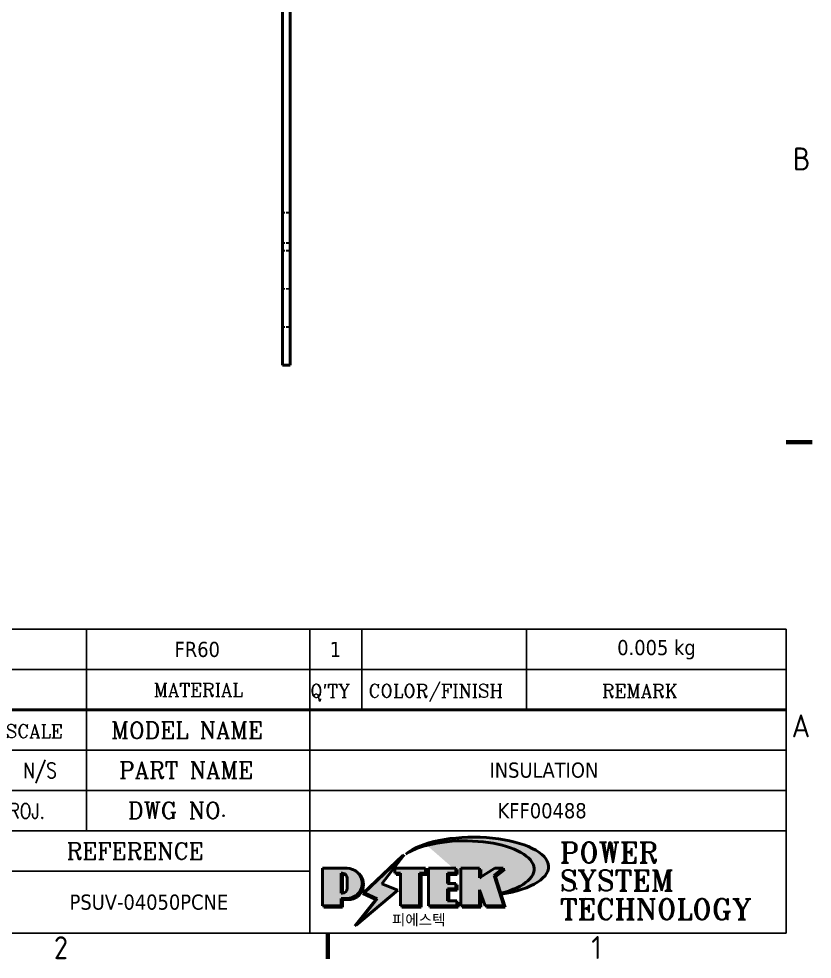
# Model space of a CAD drawing. Header units: millimetres. Extents: x 0 to 210, y 0 to 149.
# Drawn here: x 154.8 to 206.7, y 3.3 to 64.8 of the extents above; entities that cross this region are included whole.
import ezdxf
from ezdxf.enums import TextEntityAlignment as Align

# ---------------------------------------------------------------- set-up
doc = ezdxf.new("R2010")
doc.units = ezdxf.units.MM
doc.header["$LTSCALE"] = 0.5
doc.linetypes.add('DASHED', pattern=[0.2067, 0.1654, -0.0413])
doc.layers.get('0').update_dxf_attribs({"lineweight": 25})
for name, color, linetype, lineweight in [('가려진 것(ISO)', 5, 'DASHED', 35), ('가려진 좁은 것(ISO)', 5, 'DASHED', 25), ('가시적인 것(ISO)', 7, 'Continuous', 50), ('경계(ISO)', 7, 'Continuous', 70), ('제목(ISO)', 5, 'Continuous', 50), ('해치(ISO)', 1, 'Continuous', 18)]:
    doc.layers.add(name, color=color, linetype=linetype, lineweight=lineweight)
doc.styles.add('HAN_291', font='')
doc.styles.add('HAN_370', font='', dxfattribs={"width": 2})
doc.styles.add('ISO ProportionalPSTEK', font='isocp.shx')
doc.styles.add('RC_284', font='ROMANC.shx')
doc.styles.add('RC_287', font='ROMANC.shx')
doc.styles.add('RC_292', font='ROMANC.shx')
doc.styles.add('ROMANT_294', font='romant.shx')
doc.styles.add('텍스트 스타일333', font='ROMANC.shx', dxfattribs={"width": 0.800000011920929})
doc.styles.add('텍스트 스타일359', font='tahoma.ttf')
doc.styles.get('HAN_291').set_extended_font_data('GulimChe')
doc.styles.get('HAN_370').set_extended_font_data('GulimChe')

# ---------------------------------------------------------------- blocks, each defined once
blk = doc.blocks.new('경계 Default Border')
at = {"layer": '경계(ISO)'}
for p, q in [((410, 74.25000190734863), (413.4000015258789, 74.25000190734863)), ((350, 10), (350, 6.599999666213989))]:
    blk.add_line(p, q, dxfattribs=at)
at = {"layer": '경계(ISO)', "color": 1, "char_height": 3.00000011920929, "attachment_point": 7, "style": 'ISO ProportionalPSTEK'}
for s, insert in [('B', (410.878270202895, 109.8463944559917)), ('A', (410.7144008173592, 35.61784856929444)), ('2', (314.127739416884, 6.57139439638704)), ('1', (384.4860661041481, 6.59999988079071))]:
    blk.add_mtext(s, dxfattribs=dict(at, insert=insert))
blk = doc.blocks.new('제목 블록 PSTEK')
for color, points in [(252, [(317.2195697678507, 17.0593801673321), (322.0326348870767, 21.62682475217465), (322.2781991042243, 21.94392121864296), (317.0471853425802, 16.97985676345368), (318.7512090904202, 16.1899260703855), (316.0018030350395, 12.71868385740789), (316.3356552234328, 13.00206718743325), (318.9235935156908, 16.2694494742633)]), (5, [(321.6183518841322, 17.4193704504104), (319.5281351041078, 18.24969419629727), (322.4505835294948, 22.02344462252142), (317.2195697678507, 17.0593801673321), (318.9235935156908, 16.2694494742633), (316.1741874603099, 12.79820726128571)]), (1, [(324.4839107253602, 19.60711530335299), (325.2419748254881, 19.60711530335299), (325.2419748254881, 20.25857663940324), (321.2266040451076, 20.25857663940324), (321.2266040451076, 19.60711530335299), (321.9846681452406, 19.60711530335299), (321.9846681452406, 15.3430047401139), (324.4839107253602, 15.3430047401139)]), (252, [(324.6615819988275, 19.45905590879572), (325.4196460989604, 19.45905590879572), (325.4196460989604, 20.11051724484596), (325.2419748254881, 20.11051724484596), (325.2419748254881, 19.60711530335299), (324.4839107253602, 19.60711530335299), (324.4839107253602, 15.3430047401139), (322.1623394187076, 15.3430047401139), (322.1623394187076, 15.19494534555726), (324.6615819988275, 15.19494534555726)]), (1, [(329.2277337269622, 20.25857663940324), (325.65654113025, 20.25857663940324), (325.65654113025, 15.3430047401139), (329.3580259941756, 15.3430047401139), (329.3580259941756, 15.9944660761648), (328.1137701654877, 15.9944660761648), (328.1137701654877, 17.56360607323003), (329.2277337269622, 17.56360607323003), (329.2277337269622, 18.25543873810179), (328.1137701654877, 18.25543873810179), (328.1137701654877, 19.60711530335299), (329.2277337269622, 19.60711530335299)]), (252, [(328.2914414389548, 19.45905590879572), (329.4054050004294, 19.45905590879572), (329.4054050004294, 20.11051724484596), (329.2277337269622, 20.11051724484596), (329.2277337269622, 19.60711530335299), (328.1137701654877, 19.60711530335299), (328.1137701654877, 18.25543873810179), (328.2914414389548, 18.25543873810179)]), (1, [(332.3312149849806, 20.25857663940324), (329.8592894925411, 20.25857663940324), (329.8592894925411, 15.3430047401139), (332.3312149849806, 15.3430047401139), (332.3312149849806, 17.4318630164523), (333.0701931098801, 15.3430047401139), (335.4855464857051, 15.3430047401139), (334.2514536401189, 19.30614745124769), (335.4379594596742, 20.25857663940324), (334.3071782107978, 20.25857663940324), (332.3312149849806, 18.99741471888304)]), (252, [(332.5088862584528, 20.1105172448466), (332.3312149849806, 20.1105172448466), (332.3312149849806, 18.99741471888368), (332.5088862584528, 19.11081371413894)]), (252, [(335.6156307331414, 20.11051724484596), (335.2535118015555, 20.11051724484596), (334.2514536401189, 19.30614745124769), (335.4855464857051, 15.3430047401139), (333.1954852176545, 15.3430047401139), (333.2478643833523, 15.19494534555726), (335.6632177591723, 15.19494534555726), (334.4291249135862, 19.15808805669106)]), (252, [(321.9846681452406, 19.60711530335299), (321.4042753185749, 19.60711530335299), (321.4042753185749, 19.45905590879572), (321.9846681452406, 19.45905590879572)]), (252, [(328.2914414389548, 17.41554667867274), (329.4054050004294, 17.41554667867274), (329.4054050004294, 18.10737934354514), (329.2277337269622, 18.10737934354514), (329.2277337269622, 17.56360607323003), (328.1137701654877, 17.56360607323003), (328.1137701654877, 15.9944660761648), (328.2914414389548, 15.9944660761648)]), (252, [(332.5088862584528, 16.92964231796647), (332.3312149849806, 17.43186301645164), (332.3312149849806, 15.3430047401139), (330.0369607660135, 15.3430047401139), (330.0369607660135, 15.19494534555726), (332.5088862584528, 15.19494534555726)]), (252, [(329.5356972676428, 15.8464066816075), (329.3580259941756, 15.8464066816075), (329.3580259941756, 15.3430047401139), (325.8342124037171, 15.3430047401139), (325.8342124037171, 15.19494534555726), (329.5356972676428, 15.19494534555726)])]:
    blk.add_hatch(color=color).paths.add_polyline_path(points)
h = blk.add_hatch(color=1)
edge = h.paths.add_edge_path(flags=0)
edge.add_line((314.2242174273352, 19.60711530335299), (314.2242174273352, 17.00126995915134))
edge.add_line((314.2242174273352, 17.00126995915134), (314.3485873187598, 17.00126995915134))
edge.add_arc((314.3485873187598, 17.6527312952023), 0.6514613360509371, 270, 360)
edge.add_line((315.0000486548106, 17.6527312952023), (315.0000486548106, 18.95565396730211))
edge.add_arc((314.3485873187598, 18.95565396730212), 0.6514613360508712, 0, 90)
edge.add_line((314.3485873187598, 19.60711530335299), (314.2242174273352, 19.60711530335299))
edge = h.paths.add_edge_path()
edge.add_arc((314.9847713324306, 18.28938669179658), 1.969189947606664, 269.9999999999959, 450)
edge.add_line((314.9847713324306, 20.25857663940318), (311.7664314776902, 20.25857663940324))
edge.add_line((311.7664314776902, 20.25857663940324), (311.7664314776902, 15.3430047401139))
edge.add_line((311.7664314776902, 15.3430047401139), (314.2242174273352, 15.3430047401139))
edge.add_line((314.2242174273352, 15.3430047401139), (314.2242174273352, 16.32019674418991))
edge.add_line((314.2242174273352, 16.32019674418991), (314.9847713324307, 16.32019674418991))
h = blk.add_hatch(color=252)
edge = h.paths.add_edge_path()
edge.add_arc((314.9847713324309, 18.28938669179657), 1.969189947606666, 270, 406.8278729790604)
edge.add_arc((315.1624426058984, 18.1413272972396), 1.969189947606962, -90, 53.560984836317004, ccw=False)
edge.add_line((315.1624426058984, 16.17213734963263), (314.4018887008024, 16.17213734963263))
edge.add_line((314.4018887008024, 16.17213734963263), (314.4018887008024, 15.19494534555726))
edge.add_line((314.4018887008024, 15.19494534555726), (311.9441027511573, 15.19494534555726))
edge.add_line((311.9441027511573, 15.19494534555726), (311.9441027511573, 15.3430047401139))
edge.add_line((311.9441027511573, 15.3430047401139), (314.2242174273352, 15.3430047401139))
edge.add_line((314.2242174273352, 15.3430047401139), (314.2242174273352, 16.32019674418991))
edge.add_line((314.2242174273352, 16.32019674418991), (314.9847713324309, 16.32019674418991))
h = blk.add_hatch(color=252)
edge = h.paths.add_edge_path()
edge.add_line((314.4018887008024, 19.45905590879572), (314.5262585922315, 19.45905590879572))
edge.add_arc((314.5262585922314, 18.80759457274939), 0.6514613360463194, 60.4189348879147, 90.00000000000318, ccw=False)
edge.add_arc((314.3485873187602, 18.95565396730057), 0.6514613360524251, 39.96992292766206, 90.00000000009999)
edge.add_line((314.3485873187591, 19.60711530335307), (314.2242174273352, 19.60711530335298))
edge.add_line((314.2242174273352, 19.60711530335299), (314.2242174273352, 17.00126995915134))
edge.add_line((314.2242174273352, 17.00126995915134), (314.3485873187591, 17.00126995915134))
edge.add_arc((314.3485873187568, 17.652731295233), 0.6514613360816299, 270.0000000002, 274.6930825552478)
edge.add_line((314.4018887008024, 17.0034541317032), (314.4018887008024, 19.45905590879572))
at = {"layer": '해치(ISO)'}
h = blk.add_hatch(color=140, dxfattribs=at)
edge = h.paths.add_edge_path()
edge.add_ellipse((330.3660919371412, 20.15576403068321), major_axis=(9.100907360794343, 0), ratio=0.4069904968023172, start_angle=301.3098473703837, end_angle=507.7436900681698)
edge.add_ellipse((331.5340919371412, 20.4634168429492), major_axis=(-9.82350664112931, 0), ratio=0.3942600559756514, start_angle=111.51207141178469, end_angle=334.47025347086895, ccw=False)
edge.add_line((335.1363447531188, 16.8601935978785), (335.0955236905705, 16.99119398620872))
at = {"color": 180}
for p, q in [((182.475792979055, 11.79100474011392), (182.4757929790549, 51.56524660363496)), ((182.4757929790549, 51.56524660363496), (372.4757929537551, 51.56524660363496)), ((189.2651435055721, 51.56524660363496), (189.2651435055722, 41.00524660363494)), ((215.2152739891528, 41.00524660363494), (215.2152739891528, 51.56524660363496)), ((280.8758854511282, 51.56524660363496), (280.8758854511282, 41.00524660363494)), ((310.0881549537552, 51.56524660363496), (310.0881549537553, 41.00524660363494)), ((316.9044520275131, 51.56524660363496), (316.9044520275127, 41.00524660363494)), ((338.4566026226726, 51.56524660363496), (338.4566026226727, 41.00524660363494)), ((372.4757929537551, 51.56524660363496), (372.4757929537551, 11.79100474011389)), ((182.475792979055, 46.2852466036349), (372.4757929537551, 46.28524660363492)), ((182.475792979055, 41.00524660363493), (206.451475290024, 41.00524660363493)), ((222.9401812389276, 11.79100474011392), (222.9401812389276, 41.00524660363494)), ((239.4288871878316, 11.79100474011392), (239.4288871878316, 41.00524660363494)), ((255.9175931367356, 11.79100474011392), (255.9175931367356, 41.00524660363494)), ((268.6918866058747, 41.00524660363494), (268.6918866058747, 30.44524660363498)), ((280.8758854511282, 41.00524660363494), (280.8758854511282, 25.16524660363502)), ((310.088154953755, 41.00524660363494), (310.088154953755, 11.79100474011392)), ((182.475792979055, 35.72524660363497), (206.451475290024, 35.72524660363497)), ((198.8621818849491, 12.02524660363491), (198.8621818849491, 35.72524660363497)), ((206.451475290024, 35.72524660363497), (372.4757929537551, 35.72524660363497)), ((182.475792979055, 31.77524660363492), (206.451475290024, 31.77524660363492)), ((255.917593136736, 30.44524660363498), (372.4757929537552, 30.44524660363501)), ((182.475792979055, 27.82524660363487), (206.451475290024, 27.82524660363487)), ((255.9175931367359, 25.16524660363502), (372.4757929537552, 25.165246603635)), ((268.6918866058744, 25.16524660363502), (268.6918866058744, 11.79100474011392)), ((182.475792979055, 23.87524660363505), (206.451475290024, 23.87524660363505)), ((182.475792979055, 19.92524660363478), (206.451475290024, 19.92524660363478)), ((255.9175931367359, 19.88524660363481), (310.0881549537553, 19.88524660363481)), ((206.451475290024, 16.74100474011396), (255.9175931367359, 16.74100474011396)), ((182.475792979055, 15.97524660363496), (206.451475290024, 15.97524660363496)), ((182.475792979055, 11.79100474011392), (372.4757929537551, 11.79100474011389))]:
    blk.add_line(p, q, dxfattribs=at)
at = {"color": 7, "linetype": 'Continuous', "lineweight": 25}
blk.add_line((182.4771903250938, 46.27967054998719), (231.7273669611342, 46.27967054998717), dxfattribs=at)
at = {"color": 7, "lineweight": 50}
for p, q in [((206.4514752900237, 11.79100474011392), (206.4514752900237, 41.00524660363494)), ((206.451475290024, 41.00524660363494), (372.4757929537551, 41.00524660363496))]:
    blk.add_line(p, q, dxfattribs=at)
at = {"color": 7}
for p, q in [((322.2781991042243, 21.94392121864296), (317.0471853425802, 16.97985676345368)), ((322.4505835294948, 22.02344462252142), (317.2195697678507, 17.0593801673321)), ((317.2195697678507, 17.0593801673321), (322.0326348870767, 21.62682475217465)), ((319.5281351041078, 18.24969419629727), (322.4505835294948, 22.02344462252142)), ((322.0326348870767, 21.62682475217465), (322.2781991042243, 21.94392121864296)), ((311.7664314776902, 20.25900474011391), (311.7664314776902, 15.34300474011391)), ((314.9847713324309, 20.25857663940324), (311.7664314776902, 20.25857663940324)), ((314.9847713324309, 20.25857663940324), (311.7664314776902, 20.25857663940324)), ((311.7664314776902, 20.25857663940324), (311.7664314776902, 15.3430047401139)), ((325.2419748254881, 20.25857663940324), (321.2266040451076, 20.25857663940324)), ((321.2266040451076, 20.25857663940324), (321.2266040451076, 19.60711530335299)), ((325.2419748254881, 20.25857663940324), (321.2266040451076, 20.25857663940324)), ((321.2266040451076, 20.25857663940324), (321.2266040451076, 19.60711530335299)), ((325.2419748254881, 19.60711530335299), (325.2419748254881, 20.25857663940324)), ((325.2419748254881, 19.60711530335299), (325.2419748254881, 20.25857663940324)), ((325.4196460989604, 20.11051724484596), (325.2419748254881, 20.11051724484596)), ((325.2419748254881, 20.11051724484596), (325.2419748254881, 19.60711530335299)), ((325.4196460989604, 19.45905590879572), (325.4196460989604, 20.11051724484596)), ((329.2277337269622, 20.25857663940324), (325.65654113025, 20.25857663940324)), ((325.65654113025, 20.25857663940324), (325.65654113025, 15.3430047401139)), ((325.65654113025, 20.25857663940324), (325.65654113025, 15.3430047401139)), ((329.2277337269622, 20.25857663940324), (325.65654113025, 20.25857663940324)), ((329.2277337269622, 19.60711530335299), (329.2277337269622, 20.25857663940324)), ((329.2277337269622, 19.60711530335299), (329.2277337269622, 20.25857663940324)), ((329.4054050004294, 20.11051724484596), (329.2277337269622, 20.11051724484596)), ((329.2277337269622, 20.11051724484596), (329.2277337269622, 19.60711530335299)), ((329.4054050004294, 19.45905590879572), (329.4054050004294, 20.11051724484596)), ((332.3312149849806, 20.25857663940324), (329.8592894925411, 20.25857663940324)), ((329.8592894925411, 20.25857663940324), (329.8592894925411, 15.3430047401139)), ((329.8592894925411, 20.25857663940324), (329.8592894925411, 15.3430047401139)), ((332.3312149849806, 20.25857663940324), (329.8592894925411, 20.25857663940324)), ((334.3071782107978, 20.25857663940324), (332.3312149849806, 18.99741471888304)), ((332.3312149849806, 18.99741471888304), (332.3312149849806, 20.25857663940324)), ((334.3071782107978, 20.25857663940324), (332.3312149849806, 18.99741471888304)), ((332.3312149849806, 18.99741471888304), (332.3312149849806, 20.25857663940324)), ((332.5088862584528, 20.1105172448466), (332.3312149849806, 20.1105172448466)), ((332.3312149849806, 20.1105172448466), (332.3312149849806, 18.99741471888368)), ((332.5088862584528, 19.11081371413894), (332.5088862584528, 20.1105172448466)), ((334.2514536401189, 19.30614745124769), (335.4379594596742, 20.25857663940324)), ((334.2514536401189, 19.30614745124769), (335.4379594596742, 20.25857663940324)), ((335.2535118015555, 20.11051724484596), (334.2514536401189, 19.30614745124769)), ((335.4379594596742, 20.25857663940324), (334.3071782107978, 20.25857663940324)), ((335.4379594596742, 20.25857663940324), (334.3071782107978, 20.25857663940324)), ((334.4291249135862, 19.15808805669104), (335.6156307331414, 20.11051724484596)), ((335.6156307331414, 20.11051724484596), (335.2535118015555, 20.11051724484596)), ((314.2242174273352, 17.00126995915134), (314.2242174273352, 19.60711530335299)), ((314.2242174273352, 19.60711530335299), (314.3485873187591, 19.60711530335299)), ((314.3485873187591, 19.60711530335299), (314.2242174273352, 19.60711530335299)), ((314.2242174273352, 19.60711530335299), (314.2242174273352, 17.00126995915134)), ((314.2242174273352, 17.00126995915134), (314.2242174273352, 19.60711530335299)), ((314.2242174273352, 19.60711530335299), (314.3485873187591, 19.60711530335299)), ((314.4018887008024, 19.45905590879572), (314.5262585922314, 19.45905590879572)), ((314.4018887008024, 17.0034541317032), (314.4018887008024, 19.45905590879572)), ((315.0000486548106, 18.95565396730275), (315.0000486548106, 17.65273129520161)), ((315.0000486548106, 18.95565396730275), (315.0000486548106, 17.65273129520161)), ((321.2266040451076, 19.60711530335299), (321.9846681452406, 19.60711530335299)), ((321.2266040451076, 19.60711530335299), (321.9846681452406, 19.60711530335299)), ((321.4042753185749, 19.60711530335299), (321.4042753185749, 19.45905590879572)), ((321.9846681452406, 19.60711530335299), (321.4042753185749, 19.60711530335299)), ((321.4042753185749, 19.45905590879572), (321.9846681452406, 19.45905590879572)), ((321.9846681452406, 19.60711530335299), (321.9846681452406, 15.3430047401139)), ((321.9846681452406, 19.45905590879572), (321.9846681452406, 19.60711530335299)), ((321.9846681452406, 19.60711530335299), (321.9846681452406, 15.3430047401139)), ((324.4839107253602, 19.60711530335299), (325.2419748254881, 19.60711530335299)), ((324.4839107253602, 15.3430047401139), (324.4839107253602, 19.60711530335299)), ((325.2419748254881, 19.60711530335299), (324.4839107253602, 19.60711530335299)), ((324.4839107253602, 19.60711530335299), (324.4839107253602, 15.3430047401139)), ((324.4839107253602, 19.60711530335299), (325.2419748254881, 19.60711530335299)), ((324.4839107253602, 15.3430047401139), (324.4839107253602, 19.60711530335299)), ((324.6615819988275, 19.45905590879572), (325.4196460989604, 19.45905590879572)), ((324.6615819988275, 15.19494534555726), (324.6615819988275, 19.45905590879572)), ((328.1137701654877, 18.25543873810179), (328.1137701654877, 19.60711530335299)), ((328.1137701654877, 19.60711530335299), (329.2277337269622, 19.60711530335299)), ((329.2277337269622, 19.60711530335299), (328.1137701654877, 19.60711530335299)), ((328.1137701654877, 19.60711530335299), (328.1137701654877, 18.25543873810179)), ((328.1137701654877, 18.25543873810179), (328.1137701654877, 19.60711530335299)), ((328.1137701654877, 19.60711530335299), (329.2277337269622, 19.60711530335299)), ((328.2914414389548, 18.25543873810179), (328.2914414389548, 19.45905590879572)), ((328.2914414389548, 19.45905590879572), (329.4054050004294, 19.45905590879572)), ((332.3312149849806, 18.99741471888368), (332.5088862584528, 19.11081371413894)), ((335.4855464857051, 15.3430047401139), (334.2514536401189, 19.30614745124769)), ((334.2514536401189, 19.30614745124769), (335.4855464857051, 15.3430047401139)), ((335.4855464857051, 15.3430047401139), (334.2514536401189, 19.30614745124769)), ((335.6632177591723, 15.19494534555726), (334.4291249135862, 19.15808805669104)), ((316.1741874603099, 12.79820726128571), (321.6183518841322, 17.4193704504104)), ((321.6183518841322, 17.4193704504104), (319.5281351041078, 18.24969419629727)), ((329.2277337269622, 18.25543873810179), (328.1137701654877, 18.25543873810179)), ((328.1137701654877, 18.25543873810179), (328.2914414389548, 18.25543873810179)), ((329.2277337269622, 18.25543873810179), (328.1137701654877, 18.25543873810179)), ((328.1137701654877, 17.56360607323003), (329.2277337269622, 17.56360607323003)), ((328.1137701654877, 15.9944660761648), (328.1137701654877, 17.56360607323003)), ((329.2277337269622, 17.56360607323003), (328.1137701654877, 17.56360607323003)), ((328.1137701654877, 17.56360607323003), (328.1137701654877, 15.9944660761648)), ((328.1137701654877, 17.56360607323003), (329.2277337269622, 17.56360607323003)), ((328.1137701654877, 15.9944660761648), (328.1137701654877, 17.56360607323003)), ((328.2914414389548, 15.9944660761648), (328.2914414389548, 17.41554667867274)), ((328.2914414389548, 17.41554667867274), (329.4054050004294, 17.41554667867274)), ((329.2277337269622, 17.56360607323003), (329.2277337269622, 18.25543873810179)), ((329.2277337269622, 17.56360607323003), (329.2277337269622, 18.25543873810179)), ((329.4054050004294, 18.10737934354514), (329.2277337269622, 18.10737934354514)), ((329.2277337269622, 18.10737934354514), (329.2277337269622, 17.56360607323003)), ((329.4054050004294, 17.41554667867274), (329.4054050004294, 18.10737934354514)), ((332.3312149849806, 17.4318630164523), (333.0701931098801, 15.3430047401139)), ((332.3312149849806, 15.3430047401139), (332.3312149849806, 17.4318630164523)), ((332.5088862584528, 16.92964231796647), (332.3312149849806, 17.43186301645164)), ((332.3312149849806, 17.43186301645164), (332.3312149849806, 15.3430047401139)), ((332.3312149849806, 17.4318630164523), (333.0701931098801, 15.3430047401139)), ((332.3312149849806, 15.3430047401139), (332.3312149849806, 17.4318630164523)), ((345.0447381189468, 17.50375595811051), (344.9867755289346, 17.689895936919)), ((314.3485873187591, 17.00126995915134), (314.2242174273352, 17.00126995915134)), ((314.2242174273352, 17.00126995915134), (314.3485873187591, 17.00126995915134)), ((314.3485873187591, 17.00126995915134), (314.2242174273352, 17.00126995915134)), ((314.2242174273352, 16.32019674418991), (314.9847713324309, 16.32019674418991)), ((314.2242174273352, 15.3430047401139), (314.2242174273352, 16.32019674418991)), ((314.9847713324309, 16.32019674418991), (314.2242174273352, 16.32019674418991)), ((314.2242174273352, 16.32019674418991), (314.2242174273352, 15.3430047401139)), ((314.2242174273352, 16.32019674418991), (314.9847713324309, 16.32019674418991)), ((314.2242174273352, 15.3430047401139), (314.2242174273352, 16.32019674418991)), ((314.4018887008024, 16.17213734963263), (315.162442605898, 16.17213734963263)), ((314.4018887008024, 15.19494534555726), (314.4018887008024, 16.17213734963263)), ((318.7512090904202, 16.1899260703855), (316.0018030350395, 12.71868385740789)), ((318.9235935156908, 16.2694494742633), (316.1741874603099, 12.79820726128571)), ((316.3356552234328, 13.00206718743325), (318.9235935156908, 16.2694494742633)), ((317.0471853425802, 16.97985676345368), (318.7512090904202, 16.1899260703855)), ((318.9235935156908, 16.2694494742633), (317.2195697678507, 17.0593801673321)), ((317.2195697678507, 17.0593801673321), (318.9235935156908, 16.2694494742633)), ((332.5088862584528, 15.19494534555726), (332.5088862584528, 16.92964231796647)), ((311.7664314776902, 15.3430047401139), (314.2242174273352, 15.3430047401139)), ((311.7664314776902, 15.3430047401139), (314.2242174273352, 15.3430047401139)), ((314.2242174273352, 15.3430047401139), (311.9441027511573, 15.3430047401139)), ((311.9441027511573, 15.3430047401139), (311.9441027511573, 15.19494534555726)), ((311.9441027511573, 15.19494534555726), (314.4018887008024, 15.19494534555726)), ((321.9846681452406, 15.3430047401139), (324.4839107253602, 15.3430047401139)), ((321.9846681452406, 15.3430047401139), (324.4839107253602, 15.3430047401139)), ((324.4839107253602, 15.3430047401139), (322.1623394187076, 15.3430047401139)), ((322.1623394187076, 15.3430047401139), (322.1623394187076, 15.19494534555726)), ((322.1623394187076, 15.19494534555726), (324.6615819988275, 15.19494534555726)), ((325.65654113025, 15.3430047401139), (329.3580259941756, 15.3430047401139)), ((325.65654113025, 15.3430047401139), (329.3580259941756, 15.3430047401139)), ((329.3580259941756, 15.3430047401139), (325.8342124037171, 15.3430047401139)), ((325.8342124037171, 15.3430047401139), (325.8342124037171, 15.19494534555726)), ((325.8342124037171, 15.19494534555726), (329.5356972676428, 15.19494534555726)), ((329.3580259941756, 15.9944660761648), (328.1137701654877, 15.9944660761648)), ((328.1137701654877, 15.9944660761648), (328.2914414389548, 15.9944660761648)), ((329.3580259941756, 15.9944660761648), (328.1137701654877, 15.9944660761648)), ((329.3580259941756, 15.3430047401139), (329.3580259941756, 15.9944660761648)), ((329.3580259941756, 15.3430047401139), (329.3580259941756, 15.9944660761648)), ((329.5356972676428, 15.8464066816075), (329.3580259941756, 15.8464066816075)), ((329.3580259941756, 15.8464066816075), (329.3580259941756, 15.3430047401139)), ((329.5356972676428, 15.19494534555726), (329.5356972676428, 15.8464066816075)), ((329.8592894925411, 15.3430047401139), (332.3312149849806, 15.3430047401139)), ((329.8592894925411, 15.3430047401139), (332.3312149849806, 15.3430047401139)), ((332.3312149849806, 15.3430047401139), (330.0369607660135, 15.3430047401139)), ((330.0369607660135, 15.3430047401139), (330.0369607660135, 15.19494534555726)), ((330.0369607660135, 15.19494534555726), (332.5088862584528, 15.19494534555726)), ((333.0701931098801, 15.3430047401139), (335.4855464857051, 15.3430047401139)), ((333.0701931098801, 15.3430047401139), (335.4855464857051, 15.3430047401139)), ((335.4855464857051, 15.3430047401139), (333.1954852176545, 15.3430047401139)), ((333.1954852176545, 15.3430047401139), (333.2478643833523, 15.19494534555726)), ((333.2478643833523, 15.19494534555726), (335.6632177591723, 15.19494534555726)), ((316.0018030350395, 12.71868385740789), (316.3356552234328, 13.00206718743325))]:
    blk.add_line(p, q, dxfattribs=at)
at = {"color": 5}
for p, q in [((322.4505835294948, 22.02344462252142), (317.2195697678507, 17.0593801673321)), ((319.5281351041078, 18.24969419629727), (322.4505835294948, 22.02344462252142)), ((316.1741874603099, 12.79820726128571), (321.6183518841322, 17.4193704504104)), ((321.6183518841322, 17.4193704504104), (319.5281351041078, 18.24969419629727)), ((318.9235935156908, 16.2694494742633), (316.1741874603099, 12.79820726128571)), ((317.2195697678507, 17.0593801673321), (318.9235935156908, 16.2694494742633))]:
    blk.add_line(p, q, dxfattribs=at)
at = {"color": 1}
for p, q in [((314.9847713324309, 20.25857663940324), (311.7664314776902, 20.25857663940324)), ((311.7664314776902, 20.25857663940324), (311.7664314776902, 15.3430047401139)), ((325.2419748254881, 20.25857663940324), (321.2266040451076, 20.25857663940324)), ((321.2266040451076, 20.25857663940324), (321.2266040451076, 19.60711530335299)), ((325.2419748254881, 19.60711530335299), (325.2419748254881, 20.25857663940324)), ((329.2277337269622, 20.25857663940324), (325.65654113025, 20.25857663940324)), ((325.65654113025, 20.25857663940324), (325.65654113025, 15.3430047401139)), ((329.2277337269622, 19.60711530335299), (329.2277337269622, 20.25857663940324)), ((332.3312149849806, 20.25857663940324), (329.8592894925411, 20.25857663940324)), ((329.8592894925411, 20.25857663940324), (329.8592894925411, 15.3430047401139)), ((334.3071782107978, 20.25857663940324), (332.3312149849806, 18.99741471888304)), ((332.3312149849806, 18.99741471888304), (332.3312149849806, 20.25857663940324)), ((334.2514536401189, 19.30614745124769), (335.4379594596742, 20.25857663940324)), ((335.4379594596742, 20.25857663940324), (334.3071782107978, 20.25857663940324)), ((314.2242174273352, 17.00126995915134), (314.2242174273352, 19.60711530335299)), ((314.2242174273352, 19.60711530335299), (314.3485873187591, 19.60711530335299)), ((315.0000486548106, 18.95565396730275), (315.0000486548106, 17.65273129520161)), ((321.2266040451076, 19.60711530335299), (321.9846681452406, 19.60711530335299)), ((321.9846681452406, 19.60711530335299), (321.9846681452406, 15.3430047401139)), ((324.4839107253602, 19.60711530335299), (325.2419748254881, 19.60711530335299)), ((324.4839107253602, 15.3430047401139), (324.4839107253602, 19.60711530335299)), ((328.1137701654877, 18.25543873810179), (328.1137701654877, 19.60711530335299)), ((328.1137701654877, 19.60711530335299), (329.2277337269622, 19.60711530335299)), ((335.4855464857051, 15.3430047401139), (334.2514536401189, 19.30614745124769)), ((329.2277337269622, 18.25543873810179), (328.1137701654877, 18.25543873810179)), ((328.1137701654877, 17.56360607323003), (329.2277337269622, 17.56360607323003)), ((328.1137701654877, 15.9944660761648), (328.1137701654877, 17.56360607323003)), ((329.2277337269622, 17.56360607323003), (329.2277337269622, 18.25543873810179)), ((332.3312149849806, 17.4318630164523), (333.0701931098801, 15.3430047401139)), ((332.3312149849806, 15.3430047401139), (332.3312149849806, 17.4318630164523)), ((314.3485873187591, 17.00126995915134), (314.2242174273352, 17.00126995915134)), ((314.2242174273352, 16.32019674418991), (314.9847713324309, 16.32019674418991)), ((314.2242174273352, 15.3430047401139), (314.2242174273352, 16.32019674418991)), ((311.7664314776902, 15.3430047401139), (314.2242174273352, 15.3430047401139)), ((321.9846681452406, 15.3430047401139), (324.4839107253602, 15.3430047401139)), ((325.65654113025, 15.3430047401139), (329.3580259941756, 15.3430047401139)), ((329.3580259941756, 15.9944660761648), (328.1137701654877, 15.9944660761648)), ((329.3580259941756, 15.3430047401139), (329.3580259941756, 15.9944660761648)), ((329.8592894925411, 15.3430047401139), (332.3312149849806, 15.3430047401139)), ((333.0701931098801, 15.3430047401139), (335.4855464857051, 15.3430047401139))]:
    blk.add_line(p, q, dxfattribs=at)
at = {"color": 7}
for centre, radius, start, end in [((314.9847713324309, 18.28938669179658), 1.969189947606665, 270, 90), ((314.9847713324309, 18.28938669179658), 1.969189947606665, 270, 90), ((314.9847713324307, 18.2893866917965), 1.969189947606594, 270, 46.82787297909833), ((315.1624426058984, 18.1413272972396), 1.969189947606961, 270, 53.56098483636067), ((314.3485873187598, 18.95565396730211), 0.6514613360508712, 0, 90), ((314.3485873187602, 18.95565396730057), 0.6514613360524251, 39.96992292766117, 90), ((314.3485873187598, 18.95565396730212), 0.6514613360508712, 0, 90), ((314.5262585922314, 18.80759457274939), 0.6514613360463193, 60.41893488791137, 90), ((314.3485873187597, 17.65273129520228), 0.6514613360509381, 270, 0), ((314.3485873187598, 17.6527312952023), 0.6514613360509381, 270, 0), ((314.3485873187568, 17.652731295233), 0.6514613360816299, 270, 274.6930825552478)]:
    blk.add_arc(centre, radius, start, end, dxfattribs=at)
at = {"color": 1}
for centre, radius, start, end in [((314.9847713324309, 18.28938669179657), 1.969189947606665, 270, 90), ((314.3485873187598, 18.95565396730211), 0.6514613360508712, 0, 90), ((314.3485873187598, 17.6527312952023), 0.6514613360509381, 270, 0)]:
    blk.add_arc(centre, radius, start, end, dxfattribs=at)
at = {"layer": '제목(ISO)'}
for p, q in [((322.2781991042243, 21.94392121864296), (317.0471853425802, 16.97985676345368)), ((322.4505835294948, 22.02344462252142), (317.2195697678507, 17.0593801673321)), ((317.2195697678507, 17.0593801673321), (322.0326348870767, 21.62682475217465)), ((319.5281351041078, 18.24969419629727), (322.4505835294948, 22.02344462252142)), ((322.0326348870767, 21.62682475217465), (322.2781991042243, 21.94392121864296)), ((314.9847713324306, 20.25857663940324), (311.7664314776902, 20.25857663940324)), ((311.7664314776902, 20.25857663940324), (311.7664314776902, 15.3430047401139)), ((325.2419748254881, 20.25857663940324), (321.2266040451076, 20.25857663940324)), ((321.2266040451076, 20.25857663940324), (321.2266040451076, 19.60711530335299)), ((325.2419748254881, 19.60711530335299), (325.2419748254881, 20.25857663940324)), ((325.4196460989604, 20.11051724484596), (325.2419748254881, 20.11051724484596)), ((325.2419748254881, 20.11051724484596), (325.2419748254881, 19.60711530335299)), ((325.4196460989604, 19.45905590879572), (325.4196460989604, 20.11051724484596)), ((329.2277337269622, 20.25857663940324), (325.65654113025, 20.25857663940324)), ((325.65654113025, 20.25857663940324), (325.65654113025, 15.3430047401139)), ((329.2277337269622, 19.60711530335299), (329.2277337269622, 20.25857663940324)), ((329.4054050004294, 20.11051724484596), (329.2277337269622, 20.11051724484596)), ((329.2277337269622, 20.11051724484596), (329.2277337269622, 19.60711530335299)), ((329.4054050004294, 19.45905590879572), (329.4054050004294, 20.11051724484596)), ((332.3312149849806, 20.25857663940324), (329.8592894925411, 20.25857663940324)), ((329.8592894925411, 20.25857663940324), (329.8592894925411, 15.3430047401139)), ((334.3071782107978, 20.25857663940324), (332.3312149849806, 18.99741471888304)), ((332.3312149849806, 18.99741471888304), (332.3312149849806, 20.25857663940324)), ((332.5088862584528, 20.1105172448466), (332.3312149849806, 20.1105172448466)), ((332.3312149849806, 20.1105172448466), (332.3312149849806, 18.99741471888368)), ((332.5088862584528, 19.11081371413894), (332.5088862584528, 20.1105172448466)), ((334.2514536401189, 19.30614745124769), (335.4379594596742, 20.25857663940324)), ((335.2535118015555, 20.11051724484596), (334.2514536401189, 19.30614745124769)), ((335.4379594596742, 20.25857663940324), (334.3071782107978, 20.25857663940324)), ((334.4291249135862, 19.15808805669106), (335.6156307331414, 20.11051724484596)), ((335.6156307331414, 20.11051724484596), (335.2535118015555, 20.11051724484596)), ((314.2242174273352, 17.00126995915134), (314.2242174273352, 19.60711530335299)), ((314.2242174273352, 19.60711530335299), (314.3485873187598, 19.60711530335299)), ((314.3485873187591, 19.60711530335299), (314.2242174273352, 19.60711530335299)), ((314.2242174273352, 19.60711530335299), (314.2242174273352, 17.00126995915134)), ((314.4018887008024, 19.45905590879572), (314.5262585922314, 19.45905590879572)), ((314.4018887008024, 17.0034541317032), (314.4018887008024, 19.45905590879572)), ((315.0000486548106, 18.95565396730211), (315.0000486548106, 17.6527312952023)), ((321.2266040451076, 19.60711530335299), (321.9846681452406, 19.60711530335299)), ((321.9846681452406, 19.60711530335299), (321.4042753185749, 19.60711530335299)), ((321.4042753185749, 19.60711530335299), (321.4042753185749, 19.45905590879572)), ((321.4042753185749, 19.45905590879572), (321.9846681452406, 19.45905590879572)), ((321.9846681452406, 19.60711530335299), (321.9846681452406, 15.3430047401139)), ((321.9846681452406, 19.45905590879572), (321.9846681452406, 19.60711530335299)), ((324.4839107253602, 19.60711530335299), (325.2419748254881, 19.60711530335299)), ((324.4839107253602, 15.3430047401139), (324.4839107253602, 19.60711530335299)), ((325.2419748254881, 19.60711530335299), (324.4839107253602, 19.60711530335299)), ((324.4839107253602, 19.60711530335299), (324.4839107253602, 15.3430047401139)), ((324.6615819988275, 19.45905590879572), (325.4196460989604, 19.45905590879572)), ((324.6615819988275, 15.19494534555726), (324.6615819988275, 19.45905590879572)), ((328.1137701654877, 18.25543873810179), (328.1137701654877, 19.60711530335299)), ((328.1137701654877, 19.60711530335299), (329.2277337269622, 19.60711530335299)), ((329.2277337269622, 19.60711530335299), (328.1137701654877, 19.60711530335299)), ((328.1137701654877, 19.60711530335299), (328.1137701654877, 18.25543873810179)), ((328.2914414389548, 19.45905590879572), (329.4054050004294, 19.45905590879572)), ((328.2914414389548, 18.25543873810179), (328.2914414389548, 19.45905590879572)), ((332.3312149849806, 18.99741471888368), (332.5088862584528, 19.11081371413894)), ((335.4855464857051, 15.3430047401139), (334.2514536401189, 19.30614745124769)), ((334.2514536401189, 19.30614745124769), (335.4855464857051, 15.3430047401139)), ((335.6632177591723, 15.19494534555726), (334.4291249135862, 19.15808805669106)), ((316.1741874603099, 12.79820726128571), (321.6183518841322, 17.4193704504104)), ((321.6183518841322, 17.4193704504104), (319.5281351041078, 18.24969419629727)), ((329.2277337269622, 18.25543873810179), (328.1137701654877, 18.25543873810179)), ((328.1137701654877, 18.25543873810179), (328.2914414389548, 18.25543873810179)), ((328.1137701654877, 15.9944660761648), (328.1137701654877, 17.56360607323003)), ((328.1137701654877, 17.56360607323003), (329.2277337269622, 17.56360607323003)), ((329.2277337269622, 17.56360607323003), (328.1137701654877, 17.56360607323003)), ((328.1137701654877, 17.56360607323003), (328.1137701654877, 15.9944660761648)), ((328.2914414389548, 17.41554667867274), (329.4054050004294, 17.41554667867274)), ((328.2914414389548, 15.9944660761648), (328.2914414389548, 17.41554667867274)), ((329.2277337269622, 17.56360607323003), (329.2277337269622, 18.25543873810179)), ((329.4054050004294, 18.10737934354514), (329.2277337269622, 18.10737934354514)), ((329.2277337269622, 18.10737934354514), (329.2277337269622, 17.56360607323003)), ((329.4054050004294, 17.41554667867274), (329.4054050004294, 18.10737934354514)), ((332.3312149849806, 15.3430047401139), (332.3312149849806, 17.4318630164523)), ((332.3312149849806, 17.4318630164523), (333.0701931098801, 15.3430047401139)), ((332.5088862584528, 16.92964231796647), (332.3312149849806, 17.43186301645164)), ((332.3312149849806, 17.43186301645164), (332.3312149849806, 15.3430047401139)), ((314.3485873187598, 17.00126995915134), (314.2242174273352, 17.00126995915134)), ((314.2242174273352, 17.00126995915134), (314.3485873187591, 17.00126995915134)), ((314.2242174273352, 15.3430047401139), (314.2242174273352, 16.32019674418991)), ((314.2242174273352, 16.32019674418991), (314.9847713324307, 16.32019674418991)), ((314.9847713324309, 16.32019674418991), (314.2242174273352, 16.32019674418991)), ((314.2242174273352, 16.32019674418991), (314.2242174273352, 15.3430047401139)), ((314.4018887008024, 15.19494534555726), (314.4018887008024, 16.17213734963263)), ((314.4018887008024, 16.17213734963263), (315.1624426058984, 16.17213734963263)), ((318.7512090904202, 16.1899260703855), (316.0018030350395, 12.71868385740789)), ((318.9235935156908, 16.2694494742633), (316.1741874603099, 12.79820726128571)), ((316.3356552234328, 13.00206718743325), (318.9235935156908, 16.2694494742633)), ((317.0471853425802, 16.97985676345368), (318.7512090904202, 16.1899260703855)), ((317.2195697678507, 17.0593801673321), (318.9235935156908, 16.2694494742633)), ((318.9235935156908, 16.2694494742633), (317.2195697678507, 17.0593801673321)), ((332.5088862584528, 15.19494534555726), (332.5088862584528, 16.92964231796647)), ((311.7664314776902, 15.3430047401139), (314.2242174273352, 15.3430047401139)), ((314.2242174273352, 15.3430047401139), (311.9441027511573, 15.3430047401139)), ((311.9441027511573, 15.3430047401139), (311.9441027511573, 15.19494534555726)), ((311.9441027511573, 15.19494534555726), (314.4018887008024, 15.19494534555726)), ((321.9846681452406, 15.3430047401139), (324.4839107253602, 15.3430047401139)), ((324.4839107253602, 15.3430047401139), (322.1623394187076, 15.3430047401139)), ((322.1623394187076, 15.3430047401139), (322.1623394187076, 15.19494534555726)), ((322.1623394187076, 15.19494534555726), (324.6615819988275, 15.19494534555726)), ((325.65654113025, 15.3430047401139), (329.3580259941756, 15.3430047401139)), ((329.3580259941756, 15.3430047401139), (325.8342124037171, 15.3430047401139)), ((325.8342124037171, 15.3430047401139), (325.8342124037171, 15.19494534555726)), ((325.8342124037171, 15.19494534555726), (329.5356972676428, 15.19494534555726)), ((329.3580259941756, 15.9944660761648), (328.1137701654877, 15.9944660761648)), ((328.1137701654877, 15.9944660761648), (328.2914414389548, 15.9944660761648)), ((329.3580259941756, 15.3430047401139), (329.3580259941756, 15.9944660761648)), ((329.5356972676428, 15.8464066816075), (329.3580259941756, 15.8464066816075)), ((329.3580259941756, 15.8464066816075), (329.3580259941756, 15.3430047401139)), ((329.5356972676428, 15.19494534555726), (329.5356972676428, 15.8464066816075)), ((329.8592894925411, 15.3430047401139), (332.3312149849806, 15.3430047401139)), ((332.3312149849806, 15.3430047401139), (330.0369607660135, 15.3430047401139)), ((330.0369607660135, 15.3430047401139), (330.0369607660135, 15.19494534555726)), ((330.0369607660135, 15.19494534555726), (332.5088862584528, 15.19494534555726)), ((333.0701931098801, 15.3430047401139), (335.4855464857051, 15.3430047401139)), ((335.4855464857051, 15.3430047401139), (333.1954852176545, 15.3430047401139)), ((333.1954852176545, 15.3430047401139), (333.2478643833523, 15.19494534555726)), ((333.2478643833523, 15.19494534555726), (335.6632177591723, 15.19494534555726)), ((316.0018030350395, 12.71868385740789), (316.3356552234328, 13.00206718743325))]:
    blk.add_line(p, q, dxfattribs=at)
at = {"layer": '제목(ISO)', "color": 4}
blk.add_line((335.1363447531188, 16.8601935978785), (335.0955236905705, 16.99119398620872), dxfattribs=at)
at = {"layer": '제목(ISO)'}
for centre, radius, start, end in [((314.9847713324306, 18.28938669179658), 1.969189947606664, 46.82787297909431, 90), ((314.9847713324307, 18.2893866917965), 1.969189947606594, 270, 46.82787297909833), ((314.9847713324309, 18.28938669179657), 1.969189947606666, 270, 46.8278729790603), ((315.1624426058984, 18.1413272972396), 1.969189947606962, 270, 53.56098483631701), ((314.3485873187598, 18.95565396730212), 0.6514613360508712, 0, 90), ((314.3485873187602, 18.95565396730057), 0.6514613360524251, 39.96992292766117, 90), ((314.5262585922314, 18.80759457274939), 0.6514613360463193, 60.41893488791137, 90), ((314.3485873187598, 17.6527312952023), 0.6514613360509371, 270, 0), ((314.3485873187568, 17.652731295233), 0.6514613360816299, 270, 274.6930825552478)]:
    blk.add_arc(centre, radius, start, end, dxfattribs=at)
at = {"layer": '제목(ISO)', "color": 4}
for centre, major_axis, ratio, start_param, end_param in [((331.5340919371412, 20.4634168429492), (9.82350664112931, 0), 0.3942600559756514, 5.087845455444478, 8.97919982663645), ((330.3660919371412, 20.15576403068321), (9.100907360794343, 0), 0.4069904968023172, 5.258848905294775, 8.861799147915196)]:
    blk.add_ellipse(centre, major_axis=major_axis, ratio=ratio, start_param=start_param, end_param=end_param, dxfattribs=at)
at = {"color": 7}
for s, height, style, p in [('NO', 1.742399930953979, 'RC_284', (184.135398793432, 42.62317362549192)), ('PART NO', 1.742399930953979, 'RC_284', (195.3359407378685, 42.62317362549192)), ('DESCRIPTION', 1.742399930953979, 'RC_284', (240.4025565652523, 42.62317362549192)), ("Q'TY", 1.742399930953979, 'RC_284', (310.1440786515383, 42.62317362549192)), ('COLOR/FINISH', 1.742399930953979, 'RC_284', (317.7725341324144, 42.62317362549192)), ('REMARK', 1.742399930953979, 'RC_284', (348.346649953877, 42.62317362549192)), ('MODEL NAME', 2.178000062704086, 'RC_292', (284.096330289083, 37.25462520371384)), (' TOLERANCE', 1.899999976158142, 'RC_287', (184.0872874387979, 37.00893196870329)), ('DRAWN', 1.899999976158142, 'RC_287', (208.9766620976279, 37.00893196870329)), ('CHECKED', 1.899999976158142, 'RC_287', (223.6856844514997, 37.00893196870329)), ('APPROVED', 1.899999976158142, 'RC_287', (239.7795453577791, 37.00893196870329)), ('UNIT', 1.742399930953979, 'RC_284', (259.1652673287452, 37.34317362549218)), ('SCALE', 1.742399930953979, 'RC_284', (270.2934779252897, 37.34317362549218)), ('    ~ 6', 2.000000029802322, 'HAN_291', (183.7721304966814, 32.8176515608431)), ('0.08', 2.000000029802322, 'HAN_291', (200.5467345600617, 33.09873600004101)), ('mm', 1.742399930953979, 'RC_284', (259.6505418159997, 32.3543089683787)), ('PART NAME', 2.178000062704086, 'RC_292', (285.1416959765849, 32.03045329421792)), ('0.1', 2.000000029802322, 'HAN_291', (200.5467345600617, 28.98646558742206)), ('  7 ~ 30', 2.000000029802322, 'HAN_291', (183.7721304966814, 28.70538114822415)), (' DWG NO.', 2.178000062704086, 'RC_292', (284.8124284083233, 26.75045329421772)), (' 31 ~ 120', 2.000000029802322, 'HAN_291', (183.7721304966814, 24.82628181916237)), ('0.2', 2.000000029802322, 'HAN_291', (200.5467345600617, 25.10736625836028)), ('SIZE', 1.742399930953979, 'RC_284', (259.1652673287452, 21.69497768947366)), ('REFERENCE', 2.178000062704086, 'RC_292', (278.2741065029841, 21.43214925458022)), ('121 ~ 300', 2.000000029802322, 'HAN_291', (183.7721304966814, 21.21401206133254)), ('0.4', 2.000000029802322, 'HAN_291', (200.5467345600617, 20.99509650053045)), ('301 ~ 600', 2.000000029802322, 'HAN_291', (183.7721304966814, 16.83491273227077)), ('0.6', 2.000000029802322, 'HAN_291', (200.5467345600617, 17.11599717146868)), ('601 ~ 1200', 2.000000029802322, 'HAN_291', (183.6802025156883, 12.84759660881125)), ('0.8', 2.000000029802322, 'HAN_291', (200.6097246063884, 13.05732192299702))]:
    blk.add_text(s, height=height, dxfattribs=dict(at, style=style)).set_placement(p)
at = {"color": 7, "style": 'RC_284'}
blk.add_text('MATERIAL', height=1.742399930953979, dxfattribs=at).set_placement((295.4820202024417, 43.64524660363492), align=Align.MIDDLE_CENTER)
at = {"color": 7, "style": '텍스트 스타일333', "width": 0.7999999523162842}
blk.add_text('N/S', height=2.000000029802322, dxfattribs=at).set_placement((274.7838860285014, 33.08524660363496), align=Align.MIDDLE_CENTER)
blk.add_text('3rd ANGLE PROJ.', height=2.000000029802322, dxfattribs=at).set_placement((256.8430306642954, 26.76148381654429))
at = {"style": 'ROMANT_294'}
for s, p in [('POWER', (342.82727231297, 20.97115304607566)), ('SYSTEM', (342.82727231297, 17.3284636719184)), ('TECHNOLOGY', (342.82727231297, 13.57194088644453))]:
    blk.add_text(s, height=2.700000107288361, dxfattribs=at).set_placement(p)
at = {"color": 7, "insert": (320.8519732224835, 14.21236326823155), "char_height": 1.400000005960464, "attachment_point": 1, "line_spacing_factor": 0.3319999873638153, "style": 'HAN_370'}
blk.add_mtext('\\fHY견고딕|b0|i0;\\H1.4000;피에스텍', dxfattribs=at)
at = {"layer": '제목(ISO)', "color": 7, "style": '텍스트 스타일359'}
for tag, p in [('설명_001', (225.2845229659161, 49.88207277452909)), ('부품_번호_001', (196.0202790369057, 47.68851719507643)), ('재질_001', (292.3902455043037, 47.93438708374926)), ("3._Q'TY_001", (312.7118730373913, 47.93039168245939)), ('질량\\P3;_001', (350.3491844443128, 48.17078166006607)), ('설명_002', (226.0702206751207, 46.4872095027041)), ('제목_001', (333.6243734153509, 32.12981675869008)), ('부품_번호_001', (334.6795192901376, 26.81372118353431)), ('설계자_001', (210.0718171716759, 25.24160025177376)), ('시트_크기_001', (260.8197823919067, 14.84660025177366)), ('프로젝트_001', (278.6503821126665, 14.84726615198864)), ('작성_날짜_001', (207.7211894128072, 13.27447932001324))]:
    blk.add_attdef(tag, p, '', height=1.983050853013992, dxfattribs=at)
for tag, p in [('4._COLOR', (327.6805273250926, 48.92524660363493)), ('1._MODEL_NAME', (341.233897335037, 38.36524660363497)), ('점검자', (231.1845342133799, 26.23312567187446)), ('엔지니어링_승인자', (247.673240162284, 26.23312567187446)), ('점검_날짜', (231.1845342133799, 14.26600474011394)), ('엔지니어링_승인_날짜', (247.673240162284, 14.26600474011394))]:
    blk.add_attdef(tag, text='', height=1.983050853013992, dxfattribs=at).set_placement(p, align=Align.MIDDLE_CENTER)

msp = doc.modelspace()

# ---------------------------------------------------------------- linework, layer by layer
at = {"layer": '가려진 것(ISO)', "ltscale": 1.904596567153931}
for p, q in [((172.016575118712, 52.17773411672517), (172.516575118712, 52.17773411672517)), ((172.0165751187244, 50.17773411672525), (172.5165751187245, 50.17773411672525)), ((172.0165751187268, 49.67773411672524), (172.5165751187268, 49.67773411672524)), ((172.0165751187268, 44.67773411672524), (172.5165751187268, 44.67773411672524))]:
    msp.add_line(p, q, dxfattribs=at)
at = {"layer": '가려진 좁은 것(ISO)', "ltscale": 1.904596567153931}
msp.add_line((172.0165751187105, 47.17773411672517), (172.5165751187105, 47.17773411672517), dxfattribs=at)
at = {"layer": '가시적인 것(ISO)'}
for p, q in [((172.0165751187283, 42.17773411672462), (172.0165751187283, 100.1777341167247)), ((172.5165751187283, 100.1777341167247), (172.5165751187283, 42.17773411672462)), ((172.5165751187283, 42.17773411672462), (172.0165751187283, 42.17773411672462))]:
    msp.add_line(p, q, dxfattribs=at)

# ---------------------------------------------------------------- block references
at = {"xscale": 0.5, "yscale": 0.5, "zscale": 0.5}
msp.add_blockref('경계 Default Border', (0, 0), dxfattribs=at)
ref = msp.add_blockref('제목 블록 PSTEK', (18.76210352312242, -0.8955023700569475), dxfattribs=dict(xscale=0.5, yscale=0.5, zscale=0.5))
ref.add_attrib('설계자_001', 'BJCHOI', (123.7980121089604, 11.72529775582993), dxfattribs={"layer": '제목(ISO)', "color": 7, "height": 0.9915254265069962, "style": '텍스트 스타일359'})
ref.add_attrib('프로젝트_001', 'PSUV-04050PCNE', (158.0872945794557, 6.528130705937373), dxfattribs={"layer": '제목(ISO)', "color": 7, "height": 0.9915254265069962, "style": '텍스트 스타일359'})
ref.add_attrib('시트_크기_001', 'A3', (149.1719947190758, 6.527797755829885), dxfattribs={"layer": '제목(ISO)', "color": 7, "height": 0.9915254265069962, "style": '텍스트 스타일359'})
ref.add_attrib("3._Q'TY_001", '1', (175.1180400418181, 23.06969347117275), dxfattribs={"layer": '제목(ISO)', "color": 7, "height": 0.9915254265069962, "style": '텍스트 스타일359'})
ref.add_attrib('작성_날짜_001', '2018-06-26', (122.622698229526, 5.741737289949674), dxfattribs={"layer": '제목(ISO)', "color": 7, "height": 0.9915254265069962, "style": '텍스트 스타일359'})
ref.add_attrib('재질_001', 'FR60', (164.9572262752743, 23.07169117181769), dxfattribs={"layer": '제목(ISO)', "color": 7, "height": 0.9915254265069962, "style": '텍스트 스타일359'})
ref.add_attrib('부품_번호_001', 'KFF00488', (186.1018631681912, 12.51135822171021), dxfattribs={"layer": '제목(ISO)', "color": 7, "height": 0.9915254265069962, "style": '텍스트 스타일359'})
ref.add_attrib('질량\\P3;_001', '0.005 kg', (193.9366957452788, 23.18988845997609), dxfattribs={"layer": '제목(ISO)', "color": 7, "height": 0.9915254265069962, "style": '텍스트 스타일359'})
ref.add_attrib('설명_001', 'UV4KW IGNITOR_INSULATION_FR60', (131.4043650060805, 24.0455340172076), dxfattribs={"layer": '제목(ISO)', "color": 7, "height": 0.9915254265069962, "style": '텍스트 스타일359'})
ref.add_attrib('부품_번호_001', 'KFF00488', (116.7722430415753, 22.94875622748127), dxfattribs={"layer": '제목(ISO)', "color": 7, "height": 0.9915254265069962, "style": '텍스트 스타일359'})
ref.add_attrib('제목_001', 'INSULATION', (185.5742902307979, 15.16940600928809), dxfattribs={"layer": '제목(ISO)', "color": 7, "height": 0.9915254265069962, "style": '텍스트 스타일359'})
ref.add_attrib('설명_002', 't=0.5*59*130*10(9492-0:절연등급)', (131.7972138606828, 22.34810238129511), dxfattribs={"layer": '제목(ISO)', "color": 7, "height": 0.9915254265069962, "style": '텍스트 스타일359'})

doc.saveas('drawing.dxf')
